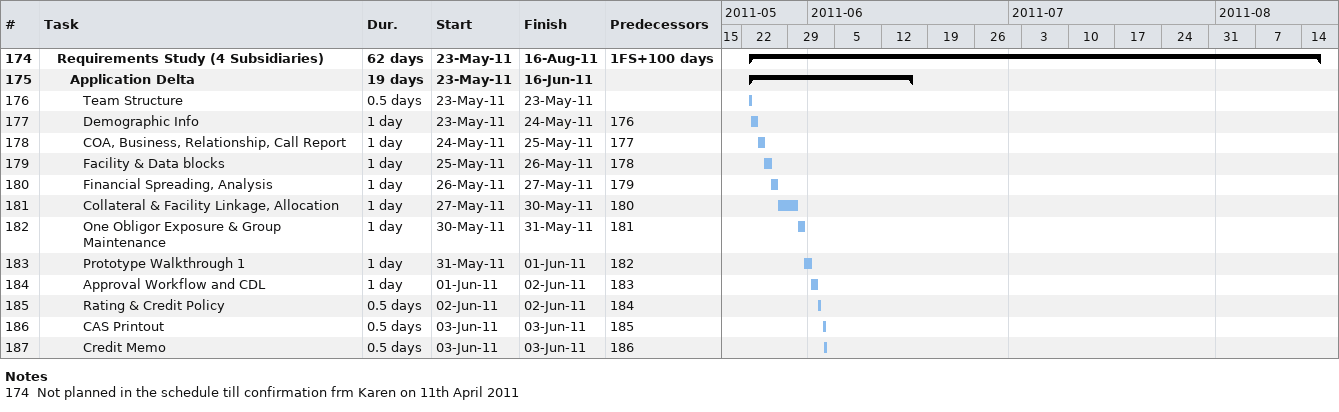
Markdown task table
| ID | Level | Task | Duration | Start | Finish | Predecessors |
|---|---|---|---|---|---|---|
| 174 | 2 | **Requirements Study (4 Subsidiaries)** | 62d | 2011-05-23 | 2011-08-16 | 1FS+100d |
| 175 | 3 | **Application Delta** | 19d | 2011-05-23 | 2011-06-16 |  |
| 176 | 4 | Team Structure | 0.5d | 2011-05-23 | 2011-05-23 |  |
| 177 | 4 | Demographic Info | 1d | 2011-05-23 | 2011-05-24 | 176 |
| 178 | 4 | COA, Business, Relationship, Call Report | 1d | 2011-05-24 | 2011-05-25 | 177 |
| 179 | 4 | Facility & Data blocks | 1d | 2011-05-25 | 2011-05-26 | 178 |
| 180 | 4 | Financial Spreading, Analysis | 1d | 2011-05-26 | 2011-05-27 | 179 |
| 181 | 4 | Collateral & Facility Linkage, Allocation | 1d | 2011-05-27 | 2011-05-30 | 180 |
| 182 | 4 | One Obligor Exposure & Group Maintenance | 1d | 2011-05-30 | 2011-05-31 | 181 |
| 183 | 4 | Prototype Walkthrough 1 | 1d | 2011-05-31 | 2011-06-01 | 182 |
| 184 | 4 | Approval Workflow and CDL | 1d | 2011-06-01 | 2011-06-02 | 183 |
| 185 | 4 | Rating & Credit Policy | 0.5d | 2011-06-02 | 2011-06-02 | 184 |
| 186 | 4 | CAS Printout | 0.5d | 2011-06-03 | 2011-06-03 | 185 |
| 187 | 4 | Credit Memo | 0.5d | 2011-06-03 | 2011-06-03 | 186 |

Notes
- 174: Not planned in the schedule till confirmation frm Karen on 11th April 2011
